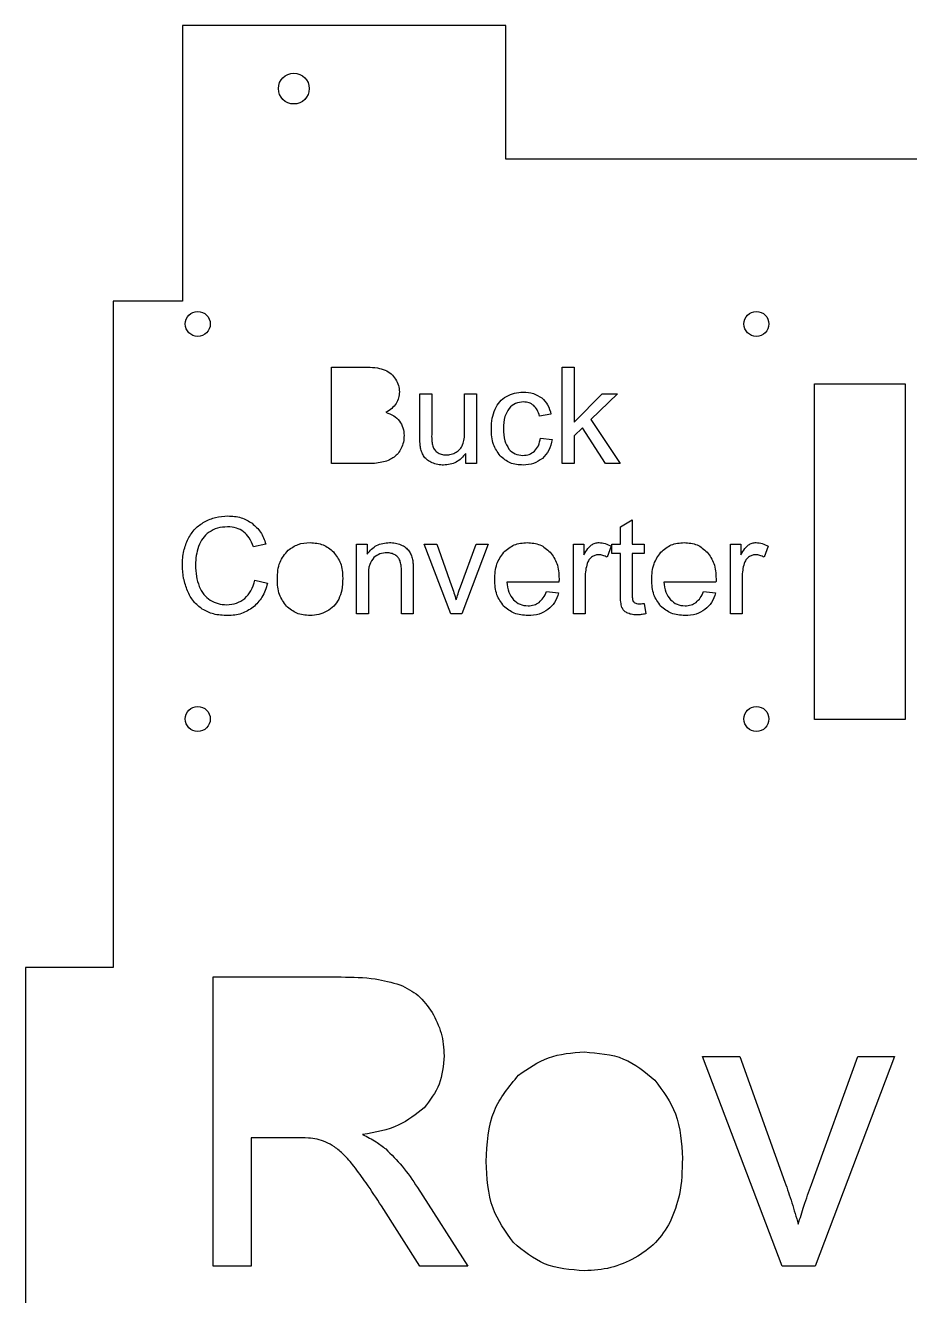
# Model space of a CAD drawing. Header units: millimetres. Extents: x -234 to -86, y -130 to 127.
# Drawn here: x -233.8 to -142, y -4.6 to 127.2 of the extents above; entities that cross this region are included whole.
import ezdxf

# ---------------------------------------------------------------- set-up
doc = ezdxf.new("R2010")
doc.units = ezdxf.units.MM
doc.layers.get('0').update_dxf_attribs({"linetype": 'CONTINUOUS'})

msp = doc.modelspace()

# ---------------------------------------------------------------- linework, layer by layer
for p, q in [((-202.02, 81.75), (-202.02, 91.75)), ((-202.02, 91.75), (-198.27, 91.75)), ((-192.83, 84.51), (-192.83, 88.99)), ((-192.83, 88.99), (-191.6, 88.99)), ((-191.6, 88.99), (-191.6, 84.98)), ((-188.19, 85.11), (-188.19, 88.99)), ((-188.19, 88.99), (-186.96, 88.99)), ((-186.96, 88.99), (-186.96, 81.75)), ((-179.22, 86.87), (-180.41, 86.68)), ((-180.31, 84.4), (-179.1, 84.25)), ((-198.21, 81.75), (-202.02, 81.75)), ((-188.06, 81.75), (-188.06, 82.81)), ((-186.96, 81.75), (-188.06, 81.75)), ((-172, 75.18), (-170.78, 75.92)), ((-172, 73.39), (-172, 75.18)), ((-170.78, 75.92), (-170.78, 73.39)), ((-208.82, 73.4), (-210.12, 73.09)), ((-199.4, 66.14), (-199.4, 73.39)), ((-199.4, 73.39), (-198.3, 73.39)), ((-198.3, 73.39), (-198.3, 72.36)), ((-189.62, 66.14), (-192.38, 73.39)), ((-192.38, 73.39), (-191.08, 73.39)), ((-191.08, 73.39), (-189.53, 69.05)), ((-188.61, 68.97), (-187, 73.39)), ((-185.73, 73.39), (-188.48, 66.14)), ((-187, 73.39), (-185.73, 73.39)), ((-176.89, 66.14), (-176.89, 73.39)), ((-176.89, 73.39), (-175.79, 73.39)), ((-175.79, 73.39), (-175.79, 72.29)), ((-172.96, 73.16), (-173.38, 72.02)), ((-172.9, 72.43), (-172.9, 73.39)), ((-172.9, 73.39), (-172, 73.39)), ((-170.78, 73.39), (-169.55, 73.39)), ((-169.55, 73.39), (-169.55, 72.43)), ((-160.59, 66.14), (-160.59, 73.39)), ((-160.59, 73.39), (-159.49, 73.39)), ((-159.49, 73.39), (-159.49, 72.29)), ((-156.66, 73.16), (-157.08, 72.02)), ((-172, 72.43), (-172.9, 72.43)), ((-172, 68.26), (-172, 72.43)), ((-169.55, 72.43), (-170.78, 72.43)), ((-170.78, 72.43), (-170.78, 68.2)), ((-198.18, 70.1), (-198.18, 66.14)), ((-194.75, 66.14), (-194.75, 70.55)), ((-193.52, 70.6), (-193.52, 66.14)), ((-175.67, 69.94), (-175.67, 66.14)), ((-159.36, 69.94), (-159.36, 66.14)), ((-209.97, 69.65), (-208.65, 69.32)), ((-178.39, 69.45), (-183.79, 69.45)), ((-162.09, 69.45), (-167.49, 69.45)), ((-179.69, 68.48), (-178.42, 68.32)), ((-169.55, 67.24), (-169.37, 66.16)), ((-163.39, 68.48), (-162.12, 68.32)), ((-198.18, 66.14), (-199.4, 66.14)), ((-193.52, 66.14), (-194.75, 66.14)), ((-188.48, 66.14), (-189.62, 66.14)), ((-175.67, 66.14), (-176.89, 66.14)), ((-159.36, 66.14), (-160.59, 66.14)), ((-214.3, -1.54), (-214.3, 28.46)), ((-214.3, 28.46), (-201, 28.46)), ((-155.22, -1.54), (-163.49, 20.19)), ((-163.49, 20.19), (-159.6, 20.19)), ((-159.6, 20.19), (-154.93, 7.17)), ((-152.17, 6.93), (-147.34, 20.19)), ((-143.56, 20.19), (-151.78, -1.54)), ((-147.34, 20.19), (-143.56, 20.19)), ((-210.33, 11.78), (-210.33, -1.54)), ((-205.72, 11.78), (-210.33, 11.78)), ((-193.08, 6.62), (-187.86, -1.54)), ((-192.85, -1.54), (-196.82, 4.7)), ((-210.33, -1.54), (-214.3, -1.54)), ((-187.86, -1.54), (-192.85, -1.54)), ((-151.78, -1.54), (-155.22, -1.54))]:
    msp.add_line(p, q)
for points in [[(-86.01, 29.43), (-97.16, 29.43), (-97.16, 98.59), (-101.42, 98.59), (-101.42, 127.23), (-133.54, 127.23), (-133.54, 113.34), (-183.89, 113.34), (-183.89, 127.23), (-217.46, 127.23), (-217.46, 98.59), (-224.68, 98.59), (-224.68, 29.43), (-233.79, 29.43), (-233.79, -68.08), (-224.68, -68.08), (-224.68, -130.26), (-97.16, -130.26), (-97.16, -68.08), (-86.01, -68.08)], [(-176.82, 84.62), (-176.82, 81.75), (-178.04, 81.75), (-178.04, 91.75), (-176.82, 91.75), (-176.82, 86.05), (-173.91, 88.99), (-172.32, 88.99), (-175.09, 86.31), (-172.04, 81.75), (-173.56, 81.75), (-175.95, 85.45)], [(-142.43, 90.04), (-142.43, 55.18), (-151.84, 55.18), (-151.84, 90.04)]]:
    msp.add_lwpolyline(points, close=True)
for centre, radius in [((-205.92, 120.67), 1.6), ((-215.89, 96.24), 1.3), ((-157.89, 96.24), 1.3), ((-215.89, 55.24), 1.3), ((-157.89, 55.24), 1.3)]:
    msp.add_circle(centre, radius)
for points, knots in [([(-198.27, 91.75), (-197.92, 91.74), (-197.29, 91.73), (-196.7, 91.53), (-196.43, 91.45)], [0, 0, 0, 0, 0.1035357, 0.1872665, 0.1872665, 0.1872665, 0.1872665]), ([(-196.43, 91.45), (-196.21, 91.33), (-195.78, 91.1), (-195.49, 90.71), (-195.35, 90.51)], [0, 0, 0, 0, 0.0727756, 0.1448766, 0.1448766, 0.1448766, 0.1448766]), ([(-195.35, 90.51), (-195.23, 90.3), (-195.01, 89.89), (-194.97, 89.42), (-194.95, 89.19)], [0, 0, 0, 0, 0.0709336, 0.1390881, 0.1390881, 0.1390881, 0.1390881]), ([(-194.95, 89.19), (-194.97, 88.98), (-195, 88.55), (-195.2, 88.18), (-195.3, 87.98)], [0, 0, 0, 0, 0.0628488, 0.1268968, 0.1268968, 0.1268968, 0.1268968]), ([(-185.02, 87.4), (-184.88, 87.67), (-184.59, 88.21), (-184.09, 88.55), (-183.84, 88.72)], [0, 0, 0, 0, 0.09128, 0.1797675, 0.1797675, 0.1797675, 0.1797675]), ([(-183.84, 88.72), (-183.57, 88.85), (-183.02, 89.11), (-182.41, 89.14), (-182.11, 89.16)], [0, 0, 0, 0, 0.0892852, 0.1799109, 0.1799109, 0.1799109, 0.1799109]), ([(-182.11, 89.16), (-181.74, 89.14), (-181.05, 89.1), (-180.46, 88.74), (-180.18, 88.56)], [0, 0, 0, 0, 0.1082974, 0.2050533, 0.2050533, 0.2050533, 0.2050533]), ([(-180.18, 88.56), (-179.95, 88.33), (-179.47, 87.86), (-179.3, 87.21), (-179.22, 86.87)], [0, 0, 0, 0, 0.0948982, 0.1981622, 0.1981622, 0.1981622, 0.1981622]), ([(-195.3, 87.98), (-195.44, 87.8), (-195.72, 87.42), (-196.14, 87.19), (-196.35, 87.07)], [0, 0, 0, 0, 0.0672545, 0.1406618, 0.1406618, 0.1406618, 0.1406618]), ([(-196.35, 87.07), (-196.07, 86.97), (-195.53, 86.78), (-195.14, 86.36), (-194.96, 86.16)], [0, 0, 0, 0, 0.0879344, 0.1686083, 0.1686083, 0.1686083, 0.1686083]), ([(-185.41, 85.35), (-185.4, 85.72), (-185.37, 86.42), (-185.14, 87.08), (-185.02, 87.4)], [0, 0, 0, 0, 0.1104219, 0.2101098, 0.2101098, 0.2101098, 0.2101098]), ([(-183.57, 87.48), (-183.74, 87.2), (-184.13, 86.56), (-184.14, 85.81), (-184.15, 85.38)], [0, 0, 0, 0, 0.0962467, 0.2216609, 0.2216609, 0.2216609, 0.2216609]), ([(-182.06, 88.15), (-182.35, 88.12), (-182.93, 88.07), (-183.36, 87.68), (-183.57, 87.48)], [0, 0, 0, 0, 0.0857007, 0.1689716, 0.1689716, 0.1689716, 0.1689716]), ([(-181.01, 87.78), (-181.17, 87.89), (-181.48, 88.11), (-181.87, 88.13), (-182.06, 88.15)], [0, 0, 0, 0, 0.0552387, 0.112852, 0.112852, 0.112852, 0.112852]), ([(-180.41, 86.68), (-180.47, 86.9), (-180.59, 87.32), (-180.88, 87.63), (-181.01, 87.78)], [0, 0, 0, 0, 0.0681717, 0.1269499, 0.1269499, 0.1269499, 0.1269499]), ([(-194.96, 86.16), (-194.81, 85.94), (-194.52, 85.47), (-194.49, 84.93), (-194.47, 84.65)], [0, 0, 0, 0, 0.0789087, 0.1613299, 0.1613299, 0.1613299, 0.1613299]), ([(-194.47, 84.65), (-194.48, 84.42), (-194.5, 83.97), (-194.68, 83.55), (-194.77, 83.34)], [0, 0, 0, 0, 0.0681911, 0.1348564, 0.1348564, 0.1348564, 0.1348564]), ([(-192.76, 83.36), (-192.78, 83.52), (-192.83, 83.9), (-192.83, 84.28), (-192.83, 84.51)], [0, 0, 0, 0, 0.0470634, 0.1149611, 0.1149611, 0.1149611, 0.1149611]), ([(-191.6, 84.98), (-191.61, 84.71), (-191.61, 84.27), (-191.55, 83.84), (-191.53, 83.68)], [0, 0, 0, 0, 0.080513, 0.1299476, 0.1299476, 0.1299476, 0.1299476]), ([(-188.39, 83.7), (-188.33, 83.9), (-188.19, 84.36), (-188.19, 84.84), (-188.19, 85.11)], [0, 0, 0, 0, 0.0616474, 0.1435721, 0.1435721, 0.1435721, 0.1435721]), ([(-184.51, 82.56), (-184.77, 82.94), (-185.35, 83.77), (-185.39, 84.79), (-185.41, 85.35)], [0, 0, 0, 0, 0.1363136, 0.2982828, 0.2982828, 0.2982828, 0.2982828]), ([(-184.15, 85.38), (-184.14, 84.95), (-184.13, 84.19), (-183.75, 83.54), (-183.59, 83.26)], [0, 0, 0, 0, 0.1267967, 0.2225897, 0.2225897, 0.2225897, 0.2225897]), ([(-180.92, 83.04), (-180.77, 83.22), (-180.45, 83.62), (-180.36, 84.13), (-180.31, 84.4)], [0, 0, 0, 0, 0.068791, 0.1518603, 0.1518603, 0.1518603, 0.1518603]), ([(-194.77, 83.34), (-194.87, 83.16), (-195.06, 82.8), (-195.36, 82.54), (-195.5, 82.41)], [0, 0, 0, 0, 0.0629151, 0.1193498, 0.1193498, 0.1193498, 0.1193498]), ([(-192.38, 82.45), (-192.46, 82.58), (-192.64, 82.87), (-192.72, 83.19), (-192.76, 83.36)], [0, 0, 0, 0, 0.04728895, 0.09919024, 0.09919024, 0.09919024, 0.09919024]), ([(-191.53, 83.68), (-191.48, 83.53), (-191.39, 83.23), (-191.15, 83.02), (-191.04, 82.92)], [0, 0, 0, 0, 0.04685695, 0.09203362, 0.09203362, 0.09203362, 0.09203362]), ([(-189.07, 82.93), (-188.92, 83.03), (-188.63, 83.23), (-188.47, 83.54), (-188.39, 83.7)], [0, 0, 0, 0, 0.0531727, 0.104609, 0.104609, 0.104609, 0.104609]), ([(-183.59, 83.26), (-183.39, 83.06), (-182.98, 82.67), (-182.41, 82.62), (-182.13, 82.6)], [0, 0, 0, 0, 0.0813503, 0.1645261, 0.1645261, 0.1645261, 0.1645261]), ([(-179.1, 84.25), (-179.19, 83.86), (-179.35, 83.12), (-179.87, 82.56), (-180.11, 82.29)], [0, 0, 0, 0, 0.1167116, 0.2237125, 0.2237125, 0.2237125, 0.2237125]), ([(-196.59, 81.92), (-196.84, 81.87), (-197.37, 81.76), (-197.91, 81.75), (-198.21, 81.75)], [0, 0, 0, 0, 0.0743081, 0.1624871, 0.1624871, 0.1624871, 0.1624871]), ([(-195.5, 82.41), (-195.66, 82.31), (-196, 82.09), (-196.39, 81.98), (-196.59, 81.92)], [0, 0, 0, 0, 0.0569753, 0.1207196, 0.1207196, 0.1207196, 0.1207196]), ([(-191.55, 81.83), (-191.72, 81.91), (-192.04, 82.07), (-192.27, 82.33), (-192.38, 82.45)], [0, 0, 0, 0, 0.0557988, 0.1039722, 0.1039722, 0.1039722, 0.1039722]), ([(-190.36, 81.59), (-190.56, 81.6), (-190.98, 81.62), (-191.36, 81.76), (-191.55, 81.83)], [0, 0, 0, 0, 0.0622916, 0.1228837, 0.1228837, 0.1228837, 0.1228837]), ([(-191.04, 82.92), (-190.9, 82.84), (-190.62, 82.67), (-190.28, 82.65), (-190.11, 82.64)], [0, 0, 0, 0, 0.04678873, 0.09807458, 0.09807458, 0.09807458, 0.09807458]), ([(-188.06, 82.81), (-188.36, 82.46), (-188.97, 81.75), (-189.9, 81.64), (-190.36, 81.59)], [0, 0, 0, 0, 0.135766, 0.2694537, 0.2694537, 0.2694537, 0.2694537]), ([(-190.11, 82.64), (-189.93, 82.66), (-189.56, 82.68), (-189.24, 82.84), (-189.07, 82.93)], [0, 0, 0, 0, 0.0540126, 0.1084592, 0.1084592, 0.1084592, 0.1084592]), ([(-182.12, 81.59), (-182.58, 81.62), (-183.49, 81.69), (-184.17, 82.28), (-184.51, 82.56)], [0, 0, 0, 0, 0.1363072, 0.2641035, 0.2641035, 0.2641035, 0.2641035]), ([(-182.13, 82.6), (-181.9, 82.61), (-181.46, 82.64), (-181.1, 82.91), (-180.92, 83.04)], [0, 0, 0, 0, 0.0672566, 0.1310151, 0.1310151, 0.1310151, 0.1310151]), ([(-180.11, 82.29), (-180.41, 82.09), (-181.01, 81.66), (-181.74, 81.61), (-182.12, 81.59)], [0, 0, 0, 0, 0.1051182, 0.2159294, 0.2159294, 0.2159294, 0.2159294]), ([(-216.89, 73.94), (-216.67, 74.31), (-216.24, 75.03), (-215.54, 75.48), (-215.19, 75.71)], [0, 0, 0, 0, 0.125289, 0.2479394, 0.2479394, 0.2479394, 0.2479394]), ([(-215.19, 75.71), (-214.81, 75.89), (-214.04, 76.24), (-213.2, 76.29), (-212.77, 76.31)], [0, 0, 0, 0, 0.124249, 0.2519346, 0.2519346, 0.2519346, 0.2519346]), ([(-212.79, 75.18), (-213.16, 75.16), (-213.84, 75.13), (-214.44, 74.79), (-214.72, 74.63)], [0, 0, 0, 0, 0.1067129, 0.2029751, 0.2029751, 0.2029751, 0.2029751]), ([(-211.13, 74.68), (-211.37, 74.83), (-211.88, 75.13), (-212.48, 75.17), (-212.79, 75.18)], [0, 0, 0, 0, 0.0835093, 0.1760963, 0.1760963, 0.1760963, 0.1760963]), ([(-212.77, 76.31), (-212.3, 76.29), (-211.39, 76.24), (-210.61, 75.77), (-210.24, 75.55)], [0, 0, 0, 0, 0.1394452, 0.2672642, 0.2672642, 0.2672642, 0.2672642]), ([(-210.24, 75.55), (-209.93, 75.26), (-209.27, 74.67), (-208.97, 73.83), (-208.82, 73.4)], [0, 0, 0, 0, 0.1264242, 0.2614324, 0.2614324, 0.2614324, 0.2614324]), ([(-217.49, 71.22), (-217.47, 71.71), (-217.43, 72.66), (-217.06, 73.53), (-216.89, 73.94)], [0, 0, 0, 0, 0.1469905, 0.280969, 0.280969, 0.280969, 0.280969]), ([(-214.72, 74.63), (-214.96, 74.43), (-215.44, 74.02), (-215.69, 73.44), (-215.81, 73.15)], [0, 0, 0, 0, 0.0923714, 0.186372, 0.186372, 0.186372, 0.186372]), ([(-210.12, 73.09), (-210.24, 73.42), (-210.46, 74.03), (-210.92, 74.48), (-211.13, 74.68)], [0, 0, 0, 0, 0.1034934, 0.1905491, 0.1905491, 0.1905491, 0.1905491]), ([(-215.81, 73.15), (-215.9, 72.83), (-216.08, 72.2), (-216.11, 71.55), (-216.12, 71.22)], [0, 0, 0, 0, 0.0974443, 0.1952188, 0.1952188, 0.1952188, 0.1952188]), ([(-207.63, 69.77), (-207.6, 70.37), (-207.55, 71.5), (-206.84, 72.35), (-206.51, 72.75)], [0, 0, 0, 0, 0.1773553, 0.3262081, 0.3262081, 0.3262081, 0.3262081]), ([(-206.51, 72.75), (-206.18, 72.98), (-205.5, 73.46), (-204.66, 73.52), (-204.23, 73.55)], [0, 0, 0, 0, 0.1199776, 0.2457451, 0.2457451, 0.2457451, 0.2457451]), ([(-204.23, 73.55), (-203.76, 73.51), (-202.85, 73.44), (-202.14, 72.86), (-201.79, 72.57)], [0, 0, 0, 0, 0.1379317, 0.2689006, 0.2689006, 0.2689006, 0.2689006]), ([(-201.79, 72.57), (-201.52, 72.2), (-200.92, 71.4), (-200.87, 70.4), (-200.84, 69.87)], [0, 0, 0, 0, 0.1365388, 0.2922587, 0.2922587, 0.2922587, 0.2922587]), ([(-198.3, 72.36), (-198, 72.71), (-197.39, 73.41), (-196.46, 73.5), (-195.99, 73.55)], [0, 0, 0, 0, 0.1324023, 0.2687241, 0.2687241, 0.2687241, 0.2687241]), ([(-195.99, 73.55), (-195.78, 73.54), (-195.37, 73.52), (-194.98, 73.38), (-194.79, 73.32)], [0, 0, 0, 0, 0.0631157, 0.123316, 0.123316, 0.123316, 0.123316]), ([(-194.79, 73.32), (-194.62, 73.24), (-194.31, 73.09), (-194.08, 72.82), (-193.97, 72.7)], [0, 0, 0, 0, 0.0551752, 0.1037713, 0.1037713, 0.1037713, 0.1037713]), ([(-193.97, 72.7), (-193.88, 72.56), (-193.71, 72.28), (-193.63, 71.96), (-193.59, 71.79)], [0, 0, 0, 0, 0.04778582, 0.09897747, 0.09897747, 0.09897747, 0.09897747]), ([(-185.06, 69.7), (-185.03, 70.26), (-184.99, 71.3), (-184.39, 72.15), (-184.12, 72.54)], [0, 0, 0, 0, 0.1640432, 0.3044958, 0.3044958, 0.3044958, 0.3044958]), ([(-184.12, 72.54), (-183.78, 72.84), (-183.07, 73.44), (-182.15, 73.51), (-181.68, 73.55)], [0, 0, 0, 0, 0.1319936, 0.2703988, 0.2703988, 0.2703988, 0.2703988]), ([(-181.68, 73.55), (-181.22, 73.51), (-180.32, 73.44), (-179.64, 72.85), (-179.3, 72.56)], [0, 0, 0, 0, 0.1342883, 0.263167, 0.263167, 0.263167, 0.263167]), ([(-179.3, 72.56), (-179.03, 72.18), (-178.45, 71.35), (-178.41, 70.33), (-178.38, 69.78)], [0, 0, 0, 0, 0.1376171, 0.2985492, 0.2985492, 0.2985492, 0.2985492]), ([(-175.79, 72.29), (-175.67, 72.51), (-175.46, 72.89), (-175.14, 73.18), (-175.01, 73.31)], [0, 0, 0, 0, 0.0757878, 0.1289054, 0.1289054, 0.1289054, 0.1289054]), ([(-175.01, 73.31), (-174.89, 73.38), (-174.64, 73.52), (-174.36, 73.54), (-174.22, 73.55)], [0, 0, 0, 0, 0.0418701, 0.08350866, 0.08350866, 0.08350866, 0.08350866]), ([(-174.22, 73.55), (-174.01, 73.53), (-173.56, 73.49), (-173.17, 73.27), (-172.96, 73.16)], [0, 0, 0, 0, 0.0633621, 0.1335513, 0.1335513, 0.1335513, 0.1335513]), ([(-168.76, 69.7), (-168.73, 70.26), (-168.68, 71.3), (-168.09, 72.15), (-167.82, 72.54)], [0, 0, 0, 0, 0.1640432, 0.304496, 0.304496, 0.304496, 0.304496]), ([(-167.82, 72.54), (-167.47, 72.84), (-166.77, 73.44), (-165.85, 73.51), (-165.37, 73.55)], [0, 0, 0, 0, 0.1319934, 0.2703986, 0.2703986, 0.2703986, 0.2703986]), ([(-165.37, 73.55), (-164.91, 73.51), (-164.02, 73.44), (-163.33, 72.85), (-163, 72.56)], [0, 0, 0, 0, 0.1342881, 0.263167, 0.263167, 0.263167, 0.263167]), ([(-163, 72.56), (-162.73, 72.18), (-162.15, 71.35), (-162.1, 70.33), (-162.08, 69.78)], [0, 0, 0, 0, 0.1376171, 0.2985492, 0.2985492, 0.2985492, 0.2985492]), ([(-159.49, 72.29), (-159.36, 72.51), (-159.15, 72.89), (-158.84, 73.18), (-158.71, 73.31)], [0, 0, 0, 0, 0.0757875, 0.1289055, 0.1289055, 0.1289055, 0.1289055]), ([(-158.71, 73.31), (-158.58, 73.38), (-158.34, 73.52), (-158.06, 73.54), (-157.92, 73.55)], [0, 0, 0, 0, 0.0418701, 0.08350866, 0.08350866, 0.08350866, 0.08350866]), ([(-157.92, 73.55), (-157.7, 73.53), (-157.26, 73.49), (-156.86, 73.27), (-156.66, 73.16)], [0, 0, 0, 0, 0.0633616, 0.1335513, 0.1335513, 0.1335513, 0.1335513]), ([(-216.96, 68.54), (-217.11, 68.96), (-217.43, 69.83), (-217.47, 70.75), (-217.49, 71.22)], [0, 0, 0, 0, 0.1353702, 0.2746415, 0.2746415, 0.2746415, 0.2746415]), ([(-216.12, 71.22), (-216.11, 70.82), (-216.09, 70.06), (-215.86, 69.34), (-215.75, 69)], [0, 0, 0, 0, 0.1198185, 0.2267739, 0.2267739, 0.2267739, 0.2267739]), ([(-197.61, 71.99), (-197.77, 71.76), (-198.17, 71.2), (-198.17, 70.5), (-198.18, 70.1)], [0, 0, 0, 0, 0.0838351, 0.2015141, 0.2015141, 0.2015141, 0.2015141]), ([(-196.25, 72.49), (-196.5, 72.47), (-197, 72.43), (-197.41, 72.13), (-197.61, 71.99)], [0, 0, 0, 0, 0.0741257, 0.1467877, 0.1467877, 0.1467877, 0.1467877]), ([(-195.4, 72.27), (-195.53, 72.33), (-195.8, 72.46), (-196.1, 72.48), (-196.25, 72.49)], [0, 0, 0, 0, 0.04299379, 0.08928528, 0.08928528, 0.08928528, 0.08928528]), ([(-194.89, 71.67), (-194.95, 71.79), (-195.07, 72.03), (-195.29, 72.19), (-195.4, 72.27)], [0, 0, 0, 0, 0.03888275, 0.07925479, 0.07925479, 0.07925479, 0.07925479]), ([(-194.75, 70.55), (-194.75, 70.77), (-194.75, 71.15), (-194.85, 71.52), (-194.89, 71.67)], [0, 0, 0, 0, 0.0656674, 0.1135293, 0.1135293, 0.1135293, 0.1135293]), ([(-193.59, 71.79), (-193.57, 71.64), (-193.52, 71.24), (-193.52, 70.84), (-193.52, 70.6)], [0, 0, 0, 0, 0.0471744, 0.1196707, 0.1196707, 0.1196707, 0.1196707]), ([(-175.46, 71.37), (-175.52, 71.14), (-175.64, 70.67), (-175.66, 70.19), (-175.67, 69.94)], [0, 0, 0, 0, 0.070251, 0.1451189, 0.1451189, 0.1451189, 0.1451189]), ([(-175, 72.04), (-175.1, 71.95), (-175.31, 71.76), (-175.41, 71.5), (-175.46, 71.37)], [0, 0, 0, 0, 0.03986639, 0.08227663, 0.08227663, 0.08227663, 0.08227663]), ([(-174.28, 72.28), (-174.41, 72.27), (-174.67, 72.25), (-174.89, 72.11), (-175, 72.04)], [0, 0, 0, 0, 0.03867617, 0.07731665, 0.07731665, 0.07731665, 0.07731665]), ([(-173.38, 72.02), (-173.53, 72.09), (-173.81, 72.24), (-174.13, 72.27), (-174.28, 72.28)], [0, 0, 0, 0, 0.04924365, 0.09475238, 0.09475238, 0.09475238, 0.09475238]), ([(-159.16, 71.37), (-159.22, 71.14), (-159.34, 70.67), (-159.36, 70.19), (-159.36, 69.94)], [0, 0, 0, 0, 0.070251, 0.1451189, 0.1451189, 0.1451189, 0.1451189]), ([(-158.7, 72.04), (-158.8, 71.95), (-159.01, 71.76), (-159.11, 71.5), (-159.16, 71.37)], [0, 0, 0, 0, 0.03986606, 0.0822765, 0.0822765, 0.0822765, 0.0822765]), ([(-157.98, 72.28), (-158.11, 72.27), (-158.37, 72.25), (-158.59, 72.11), (-158.7, 72.04)], [0, 0, 0, 0, 0.0386757, 0.0773166, 0.0773166, 0.0773166, 0.0773166]), ([(-157.08, 72.02), (-157.23, 72.09), (-157.51, 72.24), (-157.83, 72.27), (-157.98, 72.28)], [0, 0, 0, 0, 0.04924365, 0.09475238, 0.09475238, 0.09475238, 0.09475238]), ([(-215.75, 69), (-215.61, 68.7), (-215.35, 68.13), (-214.84, 67.76), (-214.6, 67.58)], [0, 0, 0, 0, 0.0957441, 0.1859268, 0.1859268, 0.1859268, 0.1859268]), ([(-211.01, 67.75), (-210.78, 68), (-210.26, 68.54), (-210.07, 69.26), (-209.97, 69.65)], [0, 0, 0, 0, 0.1025648, 0.2201565, 0.2201565, 0.2201565, 0.2201565]), ([(-208.65, 69.32), (-208.8, 68.81), (-209.1, 67.86), (-209.81, 67.16), (-210.14, 66.83)], [0, 0, 0, 0, 0.1550276, 0.294267, 0.294267, 0.294267, 0.294267]), ([(-206.69, 66.95), (-206.97, 67.34), (-207.56, 68.17), (-207.61, 69.21), (-207.63, 69.77)], [0, 0, 0, 0, 0.1382636, 0.3019571, 0.3019571, 0.3019571, 0.3019571]), ([(-200.84, 69.87), (-200.85, 69.45), (-200.87, 68.69), (-201.14, 67.98), (-201.26, 67.67)], [0, 0, 0, 0, 0.1253541, 0.225497, 0.225497, 0.225497, 0.225497]), ([(-189.53, 69.05), (-189.44, 68.81), (-189.28, 68.33), (-189.14, 67.84), (-189.06, 67.59)], [0, 0, 0, 0, 0.0756064, 0.1531931, 0.1531931, 0.1531931, 0.1531931]), ([(-189.06, 67.59), (-189, 67.8), (-188.86, 68.26), (-188.7, 68.72), (-188.61, 68.97)], [0, 0, 0, 0, 0.0660743, 0.1451933, 0.1451933, 0.1451933, 0.1451933]), ([(-184.13, 66.96), (-184.4, 67.34), (-184.99, 68.15), (-185.03, 69.16), (-185.06, 69.7)], [0, 0, 0, 0, 0.1367557, 0.295447, 0.295447, 0.295447, 0.295447]), ([(-183.79, 69.45), (-183.76, 69.09), (-183.69, 68.42), (-183.3, 67.87), (-183.12, 67.62)], [0, 0, 0, 0, 0.1073249, 0.1980194, 0.1980194, 0.1980194, 0.1980194]), ([(-178.38, 69.78), (-178.38, 69.73), (-178.38, 69.62), (-178.39, 69.52), (-178.39, 69.45)], [0, 0, 0, 0, 0.01364362, 0.03274993, 0.03274993, 0.03274993, 0.03274993]), ([(-167.83, 66.96), (-168.1, 67.34), (-168.68, 68.15), (-168.73, 69.16), (-168.76, 69.7)], [0, 0, 0, 0, 0.1367557, 0.295447, 0.295447, 0.295447, 0.295447]), ([(-167.49, 69.45), (-167.45, 69.09), (-167.39, 68.42), (-166.99, 67.87), (-166.81, 67.62)], [0, 0, 0, 0, 0.1073249, 0.1980194, 0.1980194, 0.1980194, 0.1980194]), ([(-162.08, 69.78), (-162.08, 69.73), (-162.08, 69.62), (-162.08, 69.52), (-162.09, 69.45)], [0, 0, 0, 0, 0.01364362, 0.03274993, 0.03274993, 0.03274993, 0.03274993]), ([(-215.42, 66.63), (-215.74, 66.88), (-216.4, 67.4), (-216.77, 68.15), (-216.96, 68.54)], [0, 0, 0, 0, 0.1201961, 0.2480192, 0.2480192, 0.2480192, 0.2480192]), ([(-214.6, 67.58), (-214.33, 67.44), (-213.8, 67.16), (-213.2, 67.12), (-212.9, 67.1)], [0, 0, 0, 0, 0.088986, 0.1779328, 0.1779328, 0.1779328, 0.1779328]), ([(-212.9, 67.1), (-212.54, 67.13), (-211.86, 67.17), (-211.29, 67.56), (-211.01, 67.75)], [0, 0, 0, 0, 0.1039042, 0.2020941, 0.2020941, 0.2020941, 0.2020941]), ([(-201.26, 67.67), (-201.42, 67.42), (-201.73, 66.91), (-202.23, 66.59), (-202.48, 66.42)], [0, 0, 0, 0, 0.0878711, 0.1763265, 0.1763265, 0.1763265, 0.1763265]), ([(-183.12, 67.62), (-182.9, 67.44), (-182.46, 67.06), (-181.89, 67.01), (-181.6, 66.99)], [0, 0, 0, 0, 0.0831666, 0.167884, 0.167884, 0.167884, 0.167884]), ([(-181.6, 66.99), (-181.39, 67), (-180.97, 67.03), (-180.62, 67.24), (-180.45, 67.34)], [0, 0, 0, 0, 0.0632105, 0.1222393, 0.1222393, 0.1222393, 0.1222393]), ([(-180.45, 67.34), (-180.29, 67.49), (-179.96, 67.81), (-179.78, 68.24), (-179.69, 68.48)], [0, 0, 0, 0, 0.0628662, 0.1376841, 0.1376841, 0.1376841, 0.1376841]), ([(-178.42, 68.32), (-178.54, 67.97), (-178.76, 67.3), (-179.28, 66.82), (-179.53, 66.59)], [0, 0, 0, 0, 0.1076167, 0.2082579, 0.2082579, 0.2082579, 0.2082579]), ([(-171.85, 66.82), (-171.9, 66.99), (-172.01, 67.47), (-172.01, 67.96), (-172, 68.26)], [0, 0, 0, 0, 0.0546334, 0.146201, 0.146201, 0.146201, 0.146201]), ([(-170.78, 68.2), (-170.78, 68.05), (-170.79, 67.82), (-170.74, 67.6), (-170.72, 67.52)], [0, 0, 0, 0, 0.04317488, 0.0680406, 0.0680406, 0.0680406, 0.0680406]), ([(-170.72, 67.52), (-170.69, 67.47), (-170.64, 67.38), (-170.55, 67.31), (-170.51, 67.28)], [0, 0, 0, 0, 0.01594355, 0.03229762, 0.03229762, 0.03229762, 0.03229762]), ([(-170.51, 67.28), (-170.45, 67.26), (-170.31, 67.2), (-170.17, 67.2), (-170.09, 67.19)], [0, 0, 0, 0, 0.01902104, 0.04325347, 0.04325347, 0.04325347, 0.04325347]), ([(-170.09, 67.19), (-170.01, 67.2), (-169.83, 67.2), (-169.65, 67.23), (-169.55, 67.24)], [0, 0, 0, 0, 0.02373362, 0.0541296, 0.0541296, 0.0541296, 0.0541296]), ([(-166.81, 67.62), (-166.6, 67.44), (-166.16, 67.06), (-165.59, 67.01), (-165.3, 66.99)], [0, 0, 0, 0, 0.0831668, 0.167884, 0.167884, 0.167884, 0.167884]), ([(-165.3, 66.99), (-165.08, 67), (-164.67, 67.03), (-164.32, 67.24), (-164.15, 67.34)], [0, 0, 0, 0, 0.0632105, 0.1222393, 0.1222393, 0.1222393, 0.1222393]), ([(-164.15, 67.34), (-163.99, 67.49), (-163.65, 67.81), (-163.48, 68.24), (-163.39, 68.48)], [0, 0, 0, 0, 0.0628664, 0.1376842, 0.1376842, 0.1376842, 0.1376842]), ([(-162.12, 68.32), (-162.24, 67.97), (-162.46, 67.3), (-162.98, 66.82), (-163.23, 66.59)], [0, 0, 0, 0, 0.1076165, 0.2082577, 0.2082577, 0.2082577, 0.2082577]), ([(-212.79, 65.97), (-213.29, 65.99), (-214.21, 66.02), (-215.04, 66.44), (-215.42, 66.63)], [0, 0, 0, 0, 0.1474932, 0.273919, 0.273919, 0.273919, 0.273919]), ([(-210.14, 66.83), (-210.53, 66.58), (-211.34, 66.06), (-212.29, 66), (-212.79, 65.97)], [0, 0, 0, 0, 0.13622, 0.2819846, 0.2819846, 0.2819846, 0.2819846]), ([(-204.23, 65.98), (-204.71, 66.01), (-205.64, 66.08), (-206.35, 66.67), (-206.69, 66.95)], [0, 0, 0, 0, 0.1396794, 0.2704342, 0.2704342, 0.2704342, 0.2704342]), ([(-202.48, 66.42), (-202.76, 66.29), (-203.31, 66.03), (-203.93, 66), (-204.23, 65.98)], [0, 0, 0, 0, 0.0901722, 0.1819931, 0.1819931, 0.1819931, 0.1819931]), ([(-181.61, 65.98), (-182.1, 66.01), (-183.05, 66.07), (-183.78, 66.67), (-184.13, 66.96)], [0, 0, 0, 0, 0.1445657, 0.2764539, 0.2764539, 0.2764539, 0.2764539]), ([(-179.53, 66.59), (-179.83, 66.41), (-180.47, 66.03), (-181.21, 66), (-181.61, 65.98)], [0, 0, 0, 0, 0.103262, 0.2192209, 0.2192209, 0.2192209, 0.2192209]), ([(-171.33, 66.26), (-171.45, 66.33), (-171.67, 66.48), (-171.79, 66.7), (-171.85, 66.82)], [0, 0, 0, 0, 0.03979223, 0.07703937, 0.07703937, 0.07703937, 0.07703937]), ([(-170.3, 66.05), (-170.5, 66.05), (-170.86, 66.06), (-171.19, 66.2), (-171.33, 66.26)], [0, 0, 0, 0, 0.0595802, 0.1066696, 0.1066696, 0.1066696, 0.1066696]), ([(-169.37, 66.16), (-169.53, 66.12), (-169.84, 66.07), (-170.15, 66.05), (-170.3, 66.05)], [0, 0, 0, 0, 0.0497907, 0.09353225, 0.09353225, 0.09353225, 0.09353225]), ([(-165.3, 65.98), (-165.8, 66.01), (-166.74, 66.07), (-167.48, 66.67), (-167.83, 66.96)], [0, 0, 0, 0, 0.1445657, 0.2764537, 0.2764537, 0.2764537, 0.2764537]), ([(-163.23, 66.59), (-163.53, 66.41), (-164.17, 66.03), (-164.91, 66), (-165.3, 65.98)], [0, 0, 0, 0, 0.1032622, 0.2192211, 0.2192211, 0.2192211, 0.2192211]), ([(-201, 28.46), (-199.81, 28.45), (-197.74, 28.43), (-195.75, 27.88), (-194.9, 27.65)], [0, 0, 0, 0, 0.3535793, 0.617459, 0.617459, 0.617459, 0.617459]), ([(-194.9, 27.65), (-194.23, 27.32), (-192.88, 26.65), (-192.01, 25.42), (-191.56, 24.79)], [0, 0, 0, 0, 0.2185128, 0.4452863, 0.4452863, 0.4452863, 0.4452863]), ([(-191.56, 24.79), (-191.2, 24.09), (-190.46, 22.67), (-190.37, 21.08), (-190.31, 20.27)], [0, 0, 0, 0, 0.2348501, 0.4737659, 0.4737659, 0.4737659, 0.4737659]), ([(-190.31, 20.27), (-190.4, 19.26), (-190.55, 17.26), (-191.78, 15.67), (-192.38, 14.89)], [0, 0, 0, 0, 0.2986714, 0.5877744, 0.5877744, 0.5877744, 0.5877744]), ([(-182.58, 18.27), (-181.58, 18.97), (-179.53, 20.41), (-177.03, 20.59), (-175.74, 20.68)], [0, 0, 0, 0, 0.3599327, 0.7372357, 0.7372357, 0.7372357, 0.7372357]), ([(-175.74, 20.68), (-174.33, 20.57), (-171.58, 20.36), (-169.45, 18.6), (-168.42, 17.74)], [0, 0, 0, 0, 0.4137954, 0.8067016, 0.8067016, 0.8067016, 0.8067016]), ([(-185.94, 9.32), (-185.85, 11.15), (-185.7, 14.52), (-183.56, 17.09), (-182.58, 18.27)], [0, 0, 0, 0, 0.5320661, 0.9786241, 0.9786241, 0.9786241, 0.9786241]), ([(-168.42, 17.74), (-167.59, 16.62), (-165.82, 14.22), (-165.66, 11.22), (-165.57, 9.63)], [0, 0, 0, 0, 0.4096162, 0.8767755, 0.8767755, 0.8767755, 0.8767755]), ([(-192.38, 14.89), (-193.22, 14.22), (-195.1, 12.73), (-197.46, 12.33), (-198.77, 12.11)], [0, 0, 0, 0, 0.3181356, 0.706542, 0.706542, 0.706542, 0.706542]), ([(-198.77, 12.11), (-198.29, 11.87), (-197.45, 11.45), (-196.7, 10.87), (-196.37, 10.61)], [0, 0, 0, 0, 0.1577263, 0.2828678, 0.2828678, 0.2828678, 0.2828678]), ([(-203.51, 11.64), (-203.81, 11.68), (-204.54, 11.78), (-205.28, 11.78), (-205.72, 11.78)], [0, 0, 0, 0, 0.0896636, 0.221704, 0.221704, 0.221704, 0.221704]), ([(-201.7, 10.84), (-202, 11.01), (-202.57, 11.35), (-203.2, 11.54), (-203.51, 11.64)], [0, 0, 0, 0, 0.1020956, 0.1986007, 0.1986007, 0.1986007, 0.1986007]), ([(-199.69, 8.83), (-200.03, 9.26), (-200.62, 10), (-201.38, 10.58), (-201.7, 10.84)], [0, 0, 0, 0, 0.161875, 0.2852176, 0.2852176, 0.2852176, 0.2852176]), ([(-196.37, 10.61), (-195.79, 10.03), (-194.56, 8.81), (-193.59, 7.37), (-193.08, 6.62)], [0, 0, 0, 0, 0.2468217, 0.5185029, 0.5185029, 0.5185029, 0.5185029]), ([(-183.12, 0.89), (-183.94, 2.04), (-185.73, 4.55), (-185.86, 7.65), (-185.94, 9.32)], [0, 0, 0, 0, 0.4147909, 0.9058715, 0.9058715, 0.9058715, 0.9058715]), ([(-165.57, 9.63), (-165.6, 8.36), (-165.64, 6.09), (-166.47, 3.97), (-166.83, 3.03)], [0, 0, 0, 0, 0.3760629, 0.6764908, 0.6764908, 0.6764908, 0.6764908]), ([(-196.82, 4.7), (-197.34, 5.5), (-198.25, 6.91), (-199.26, 8.25), (-199.69, 8.83)], [0, 0, 0, 0, 0.2863367, 0.5030652, 0.5030652, 0.5030652, 0.5030652]), ([(-154.93, 7.17), (-154.68, 6.46), (-154.18, 5.01), (-153.76, 3.54), (-153.54, 2.8)], [0, 0, 0, 0, 0.226819, 0.4595789, 0.4595789, 0.4595789, 0.4595789]), ([(-153.54, 2.8), (-153.35, 3.43), (-152.93, 4.82), (-152.44, 6.18), (-152.17, 6.93)], [0, 0, 0, 0, 0.1982228, 0.4355798, 0.4355798, 0.4355798, 0.4355798]), ([(-166.83, 3.03), (-167.3, 2.27), (-168.24, 0.75), (-169.74, -0.22), (-170.5, -0.7)], [0, 0, 0, 0, 0.2636134, 0.5289795, 0.5289795, 0.5289795, 0.5289795]), ([(-175.74, -2.03), (-177.18, -1.93), (-179.95, -1.73), (-182.09, 0.04), (-183.12, 0.89)], [0, 0, 0, 0, 0.4190383, 0.8113031, 0.8113031, 0.8113031, 0.8113031]), ([(-170.5, -0.7), (-171.32, -1.09), (-172.98, -1.88), (-174.82, -1.98), (-175.74, -2.03)], [0, 0, 0, 0, 0.2705166, 0.5459792, 0.5459792, 0.5459792, 0.5459792])]:
    msp.add_open_spline(points, degree=3, knots=knots)

doc.saveas('drawing.dxf')
